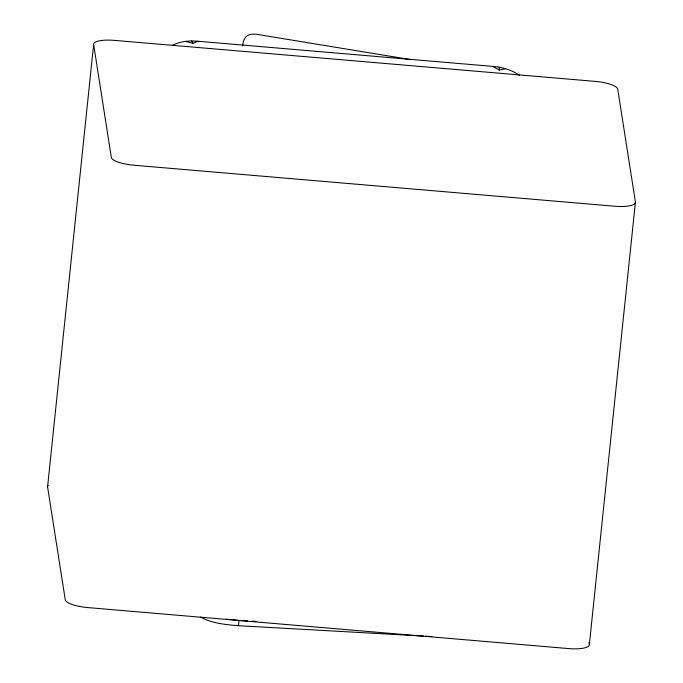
<?xml version="1.0" encoding="UTF-8"?>
<svg xmlns="http://www.w3.org/2000/svg" width="683" height="683" viewBox="0 0 683 683"><rect width="100%" height="100%" fill="white"/><g stroke="black" fill="none" stroke-linecap="round" stroke-linejoin="round"><path stroke-width="1.02" d="M47.579 486.834L93.639 44.472A21.967 5.831 5.9 0 1 114.548 40.391L594.961 81.362A21.967 5.831 5.9 0 1 617.731 89.166L635.421 202.134L589.361 644.487A21.967 5.831 5.9 0 1 568.452 648.568L88.039 607.605A21.967 5.831 5.9 0 1 65.269 599.794L47.579 486.834A21.967 5.831 5.9 0 1 48.083 485.357M200.58 617.082C212.063 623.485 225.621 624.552 238.469 625.722L239.016 620.454L247.528 620.932M242.636 45.812C243.447 36.062 248.629 32.929 257.559 34.449L411.064 59.677M172.654 45.291C180.338 41.211 189.464 40.51 198.01 41.253L492.81 66.396C502.21 67.156 511.738 69.862 519.498 75.361M185.528 41.424L192.956 43.37L198.01 41.253M492.81 66.396L499.256 70.059L505.394 68.701M251.779 621.171L256.031 621.41M238.469 625.722L423.511 636.078M425.637 636.197L431.844 636.573M239.016 620.454L226.252 619.139M191.65 40.886L192.956 43.37M589.036 642.396L589.361 644.487M93.639 44.472L111.329 157.44A21.967 5.831 5.9 0 0 134.099 165.243L614.512 206.215A21.967 5.831 5.9 0 0 635.421 202.134M499.23 67.113L499.256 70.059"/></g></svg>
